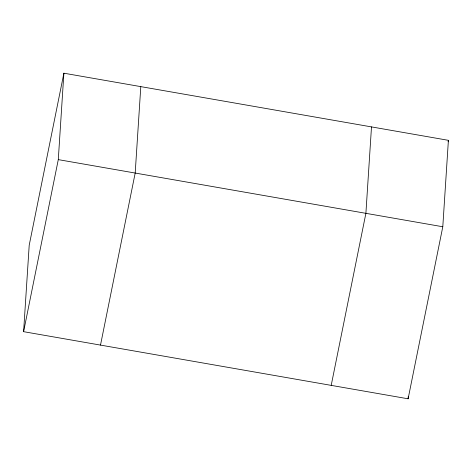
<?xml version="1.0" encoding="UTF-8"?>
<svg xmlns="http://www.w3.org/2000/svg" width="472" height="472" viewBox="0 0 472 472"><rect width="100%" height="100%" fill="white"/><g stroke="black" fill="none" stroke-linecap="round" stroke-linejoin="round"><path stroke-width="0.71" d="M23.6 331.674L29.205 245.245L63.891 73.201L448.4 140.326L442.795 226.755L408.109 398.799L23.6 331.674L58.292 159.625L63.891 73.201M140.798 86.624L135.193 173.053L100.501 345.097M371.499 126.903L365.894 213.326L331.202 385.376M408.109 398.799L408.25 396.604M448.111 141.771L448.4 140.326M58.292 159.625L442.795 226.755"/></g></svg>
